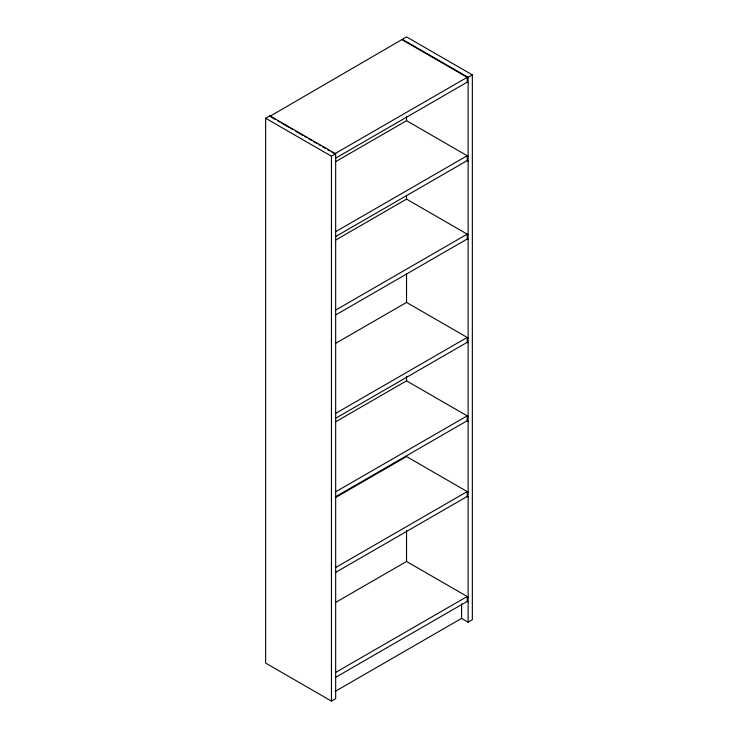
<?xml version="1.0" encoding="UTF-8"?>
<svg xmlns="http://www.w3.org/2000/svg" width="738" height="738" viewBox="0 0 738 738"><rect width="100%" height="100%" fill="white"/><g stroke="black" fill="none" stroke-linecap="round" stroke-linejoin="round"><path stroke-width="1.11" d="M265.652 118.246L269.868 115.811L335.67 153.799L335.67 698.665L331.454 701.1L265.652 663.111L265.652 118.246L331.454 156.235L335.67 153.799M269.868 115.811L269.868 116.355L406.546 36.9L472.348 74.889L472.348 619.754L468.132 622.189L461.582 618.398L335.089 691.432M331.74 152.074L334.729 153.799L467.2 77.324L402.33 39.87M402.33 39.335L468.132 77.324L472.348 74.889M335.725 158.08L467.2 82.176L468.132 82.721M335.827 161.539L406.546 120.709L468.132 156.272M335.725 231.631L467.2 155.727L467.2 160.598L335.725 236.501M335.827 239.961L406.546 199.131L468.132 234.693M335.725 310.052L467.2 234.149L467.2 239.02L335.725 314.923M335.827 343.253L406.546 302.423L468.132 337.986M335.725 413.354L467.2 337.441L467.2 342.312L335.725 418.215M335.827 421.675L406.546 380.845L468.132 416.407M335.725 491.766L467.2 415.863L467.2 420.734L335.725 496.637M335.827 497.384L406.546 456.564L468.132 492.117M335.725 567.485L467.2 491.582L467.2 496.443L335.725 572.347M335.827 602.309L406.546 561.48L468.132 597.042M335.725 672.401L467.2 596.498L467.2 601.369L335.725 677.272M467.2 160.598L468.132 161.133M270.864 116.927L274.859 119.233M277.848 120.967L279.84 122.111M281.842 123.264L288.826 127.305M290.818 128.449L292.82 129.602M295.809 131.336L302.801 135.368M304.794 136.521L306.787 137.674M308.788 138.827L311.777 140.552M313.77 141.705L316.768 143.43M318.761 144.583L320.762 145.737M322.755 146.89L325.753 148.615M327.746 149.768L329.738 150.921M467.2 239.02L468.132 239.555M467.2 342.312L468.132 342.856M467.2 420.734L468.132 421.269M467.2 496.443L468.132 496.988M467.2 601.369L468.132 601.904M468.132 77.324L468.132 622.189M467.2 76.78L467.2 82.176M461.582 603.758L461.582 618.398M406.546 116.115L406.546 120.709M406.546 195.681L406.546 199.131M406.546 273.816L406.546 302.423M406.546 376.251L406.546 380.845M406.546 530.428L406.546 561.48M334.729 153.264L334.729 153.799M331.454 156.235L331.454 701.1"/></g></svg>
